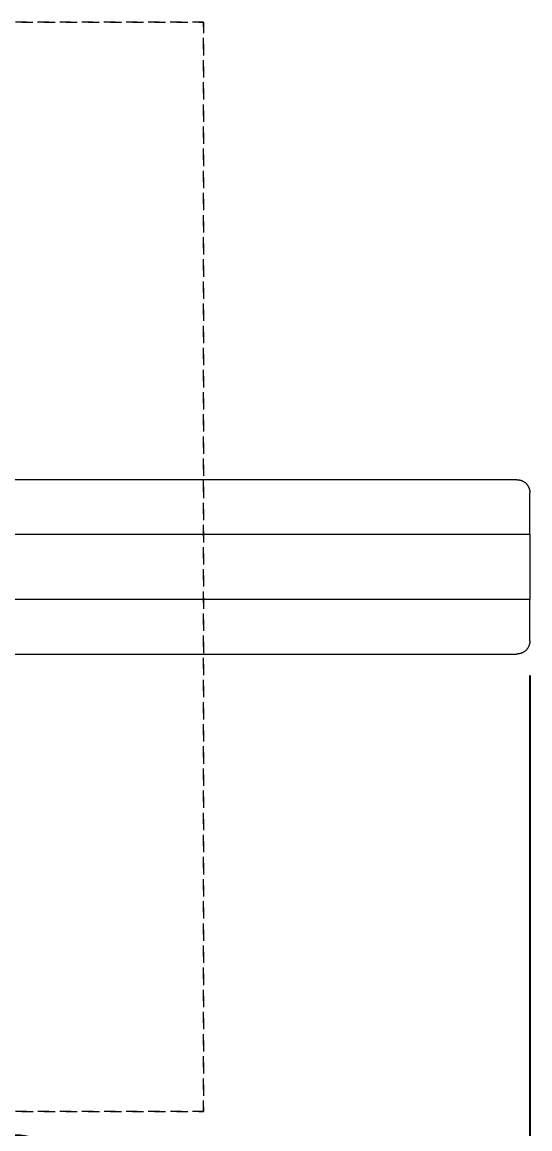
# Model space of a CAD drawing. Header units: inches. Extents: x -13 to 609, y -6 to 131.
# Drawn here: x 12.37 to 16.96, y -0.75 to 9.24 of the extents above; entities that cross this region are included whole.
import ezdxf

# ---------------------------------------------------------------- set-up
doc = ezdxf.new("R2010")
doc.units = ezdxf.units.IN
doc.header["$PDSIZE"] = -1
doc.linetypes.add('HIDDEN', pattern=[1.905, 1.27, -0.635])
doc.layers.add('ZANO_R', color=7, linetype='Continuous', lineweight=0)
doc.layers.add('ZANO_R_przerywana', color=250, linetype='HIDDEN', lineweight=0)
doc.styles.add('Arial', font='arial.ttf')
doc.styles.get("Standard").update_dxf_attribs({"font": 'ARIALUNI.TTF'})
doc.dimstyles.new('amerykanie', dxfattribs={"dimtxt": 50, "dimasz": 50, "dimexe": 0.5, "dimexo": 0.5, "dimgap": 1, "dimtad": 1, "dimdec": 0, "dimzin": 0, "dimlunit": 5, "dimtxsty": 'Standard', "dimcen": 0.09, "dimclrd": 1, "dimclre": 1, "dimclrt": 1, "dimazin": 0, "dimtfac": 1, "dimtdec": 0, "dimtmove": 0, "dimatfit": 3, "dimfxl": 1, "dimtzin": 0, "dimarcsym": 1})

# ---------------------------------------------------------------- blocks, each defined once
blk = doc.blocks.new('*D432')
at = {"layer": 'Defpoints', "color": 0}
for p in [(1.2116, 3.8409), (16.9597, 3.8409), (16.9597, -5.2671)]:
    blk.add_point(p, dxfattribs=at)
at = {"layer": 'ZANO_R', "color": 1, "lineweight": -2}
for p, q in [((1.2116, 3.3409), (1.2116, -5.7671)), ((16.9597, 3.3409), (16.9597, -5.7671)), ((2.2116, -5.2671), (15.9597, -5.2671))]:
    blk.add_line(p, q, dxfattribs=at)
at = {"layer": 'ZANO_R', "color": 1}
for points in [[(2.2116, -5.1005), (2.2116, -5.4338), (1.2116, -5.2671)], [(15.9597, -5.4338), (15.9597, -5.1005), (16.9597, -5.2671)]]:
    blk.add_solid(points, dxfattribs=at)
at = {"layer": 'ZANO_R', "color": 1, "insert": (9.0857, -3.9264), "char_height": 1.625, "attachment_point": 5, "style": 'Arial'}
blk.add_mtext('15 3/4', dxfattribs=at)
blk = doc.blocks.new('*D433')
at = {"layer": 'Defpoints', "color": 0}
for p in [(4.1647, -0.5983), (14.0069, -0.5978), (14.0069, -2.9911)]:
    blk.add_point(p, dxfattribs=at)
at = {"layer": 'ZANO_R', "color": 1, "lineweight": -2}
for p, q in [((4.1647, -1.0983), (4.1647, -3.4911)), ((14.0069, -1.0978), (14.0069, -3.4911)), ((5.1647, -2.9911), (13.0069, -2.9911))]:
    blk.add_line(p, q, dxfattribs=at)
at = {"layer": 'ZANO_R', "color": 1}
for points in [[(5.1647, -2.8245), (5.1647, -3.1578), (4.1647, -2.9911)], [(13.0069, -3.1578), (13.0069, -2.8245), (14.0069, -2.9911)]]:
    blk.add_solid(points, dxfattribs=at)
at = {"layer": 'ZANO_R', "color": 1, "insert": (9.0858, -1.6504), "char_height": 1.625, "attachment_point": 5, "style": 'Arial'}
blk.add_mtext('9 13/16', dxfattribs=at)

msp = doc.modelspace()

# ---------------------------------------------------------------- linework, layer by layer
at = {"layer": 'ZANO_R'}
for p, q in [((16.84157, 5.11063), (1.32976, 5.11063)), ((16.84157, 5.11063), (16.8456, 5.11056)), ((16.8456, 5.11056), (16.84963, 5.11035)), ((16.84963, 5.11035), (16.85365, 5.11001)), ((16.85365, 5.11001), (16.85765, 5.10953)), ((16.85765, 5.10953), (16.86164, 5.10891)), ((16.86164, 5.10891), (16.8656, 5.10816)), ((16.8656, 5.10816), (16.86954, 5.10727)), ((16.86954, 5.10727), (16.87344, 5.10625)), ((16.87344, 5.10625), (16.8773, 5.1051)), ((16.8773, 5.1051), (16.88112, 5.10381)), ((16.88112, 5.10381), (16.8849, 5.10239)), ((16.8849, 5.10239), (16.88863, 5.10085)), ((16.88863, 5.10085), (16.8923, 5.09918)), ((16.8923, 5.09918), (16.89591, 5.09739)), ((16.89591, 5.09739), (16.89946, 5.09547)), ((16.89946, 5.09547), (16.90294, 5.09343)), ((16.90294, 5.09343), (16.90635, 5.09128)), ((16.90635, 5.09128), (16.90968, 5.08901)), ((16.90968, 5.08901), (16.91294, 5.08663)), ((16.91294, 5.08663), (16.91611, 5.08414)), ((16.91611, 5.08414), (16.91919, 5.08154)), ((16.91919, 5.08154), (16.92219, 5.07884)), ((16.92219, 5.07884), (16.92509, 5.07604)), ((16.92509, 5.07604), (16.92789, 5.07314)), ((16.92789, 5.07314), (16.93059, 5.07014)), ((16.93059, 5.07014), (16.93319, 5.06706)), ((16.93319, 5.06706), (16.93568, 5.06389)), ((16.93568, 5.06389), (16.93806, 5.06063)), ((16.93806, 5.06063), (16.94033, 5.0573)), ((16.94033, 5.0573), (16.94249, 5.05389)), ((16.94249, 5.05389), (16.94452, 5.05041)), ((16.94452, 5.05041), (16.94644, 5.04686)), ((16.94644, 5.04686), (16.94823, 5.04325)), ((16.94823, 5.04325), (16.9499, 5.03957)), ((16.9499, 5.03957), (16.95145, 5.03585)), ((16.95145, 5.03585), (16.95286, 5.03207)), ((16.95286, 5.03207), (16.95415, 5.02825)), ((16.95415, 5.02825), (16.9553, 5.02438)), ((16.9553, 5.02438), (16.95632, 5.02048)), ((16.95632, 5.02048), (16.95721, 5.01655)), ((16.95721, 5.01655), (16.95796, 5.01259)), ((16.95796, 5.01259), (16.95858, 5.0086)), ((16.95858, 5.0086), (16.95906, 5.0046)), ((16.95906, 5.0046), (16.95941, 5.00058)), ((16.95941, 5.00058), (16.95961, 4.99655)), ((16.95961, 4.99655), (16.95968, 4.99252)), ((16.95968, 4.6185), (16.95968, 4.99252)), ((1.21165, 4.6185), (16.95968, 4.6185)), ((16.95968, 4.6185), (16.95968, 4.02795)), ((16.95968, 4.02795), (1.21165, 4.02795)), ((16.95968, 3.65394), (16.95968, 4.02795)), ((16.94823, 3.60321), (16.94644, 3.5996)), ((16.9499, 3.60688), (16.94823, 3.60321)), ((16.95145, 3.61061), (16.9499, 3.60688)), ((16.95286, 3.61438), (16.95145, 3.61061)), ((16.95415, 3.61821), (16.95286, 3.61438)), ((16.9553, 3.62207), (16.95415, 3.61821)), ((16.95632, 3.62597), (16.9553, 3.62207)), ((16.95721, 3.62991), (16.95632, 3.62597)), ((16.95796, 3.63387), (16.95721, 3.62991)), ((16.95858, 3.63785), (16.95796, 3.63387)), ((16.95906, 3.64186), (16.95858, 3.63785)), ((16.95941, 3.64588), (16.95906, 3.64186)), ((16.95961, 3.6499), (16.95941, 3.64588)), ((16.95968, 3.65394), (16.95961, 3.6499)), ((1.32976, 3.53583), (16.84157, 3.53583)), ((16.8456, 3.5359), (16.84157, 3.53583)), ((16.84963, 3.5361), (16.8456, 3.5359)), ((16.85365, 3.53645), (16.84963, 3.5361)), ((16.85765, 3.53693), (16.85365, 3.53645)), ((16.86164, 3.53754), (16.85765, 3.53693)), ((16.8656, 3.5383), (16.86164, 3.53754)), ((16.86954, 3.53918), (16.8656, 3.5383)), ((16.87344, 3.54021), (16.86954, 3.53918)), ((16.8773, 3.54136), (16.87344, 3.54021)), ((16.88112, 3.54265), (16.8773, 3.54136)), ((16.8849, 3.54406), (16.88112, 3.54265)), ((16.88863, 3.5456), (16.8849, 3.54406)), ((16.8923, 3.54727), (16.88863, 3.5456)), ((16.89591, 3.54907), (16.8923, 3.54727)), ((16.89946, 3.55098), (16.89591, 3.54907)), ((16.90294, 3.55302), (16.89946, 3.55098)), ((16.90635, 3.55517), (16.90294, 3.55302)), ((16.90968, 3.55744), (16.90635, 3.55517)), ((16.91294, 3.55983), (16.90968, 3.55744)), ((16.91611, 3.56232), (16.91294, 3.55983)), ((16.91919, 3.56492), (16.91611, 3.56232)), ((16.92219, 3.56762), (16.91919, 3.56492)), ((16.92509, 3.57042), (16.92219, 3.56762)), ((16.92789, 3.57332), (16.92509, 3.57042)), ((16.93059, 3.57631), (16.92789, 3.57332)), ((16.93319, 3.5794), (16.93059, 3.57631)), ((16.93568, 3.58257), (16.93319, 3.5794)), ((16.93806, 3.58582), (16.93568, 3.58257)), ((16.94033, 3.58916), (16.93806, 3.58582)), ((16.94249, 3.59257), (16.94033, 3.58916)), ((16.94452, 3.59605), (16.94249, 3.59257)), ((16.94644, 3.5996), (16.94452, 3.59605))]:
    msp.add_line(p, q, dxfattribs=at)
at = {"layer": 'ZANO_R_przerywana', "ltscale": 0.05}
for p, q in [((14.00637, 9.24449), (4.16385, 9.24393)), ((4.16413, 9.24421), (14.00665, 9.24476)), ((14.00693, -0.59803), (14.00637, 9.24449)), ((14.00665, 9.24476), (14.0072, -0.59775)), ((4.16441, -0.59859), (14.00693, -0.59803)), ((14.0072, -0.59775), (4.16468, -0.59831))]:
    msp.add_line(p, q, dxfattribs=at)

# ---------------------------------------------------------------- dimensions: what is measured, and where the dimension line sits
at = {"layer": 'ZANO_R'}
for base, p1, p2, picture, middle in [((16.95968, -5.26713), (1.21165, 3.84094), (16.95968, 3.84094), '*D432', (9.08567, -3.92636)), ((14.006925, -2.99115), (4.164683, -0.598309), (14.006925, -0.597755), '*D433', (9.085804, -1.650384))]:
    dim = msp.add_linear_dim(base=base, p1=p1, p2=p2, dimstyle='amerykanie', override={"dimtxt": 1.625, "dimasz": 1, "dimgap": 0.5, "dimdec": 4, "dimtxsty": 'Arial', "dimaunit": 1, "dimadec": 1, "dimtdec": 4, "dimtmove": 1, "dimfrac": 2}, dxfattribs=at)
    dim.commit()
    dim.dimension.update_dxf_attribs({"geometry": picture, "text_midpoint": middle})

doc.saveas('drawing.dxf')
